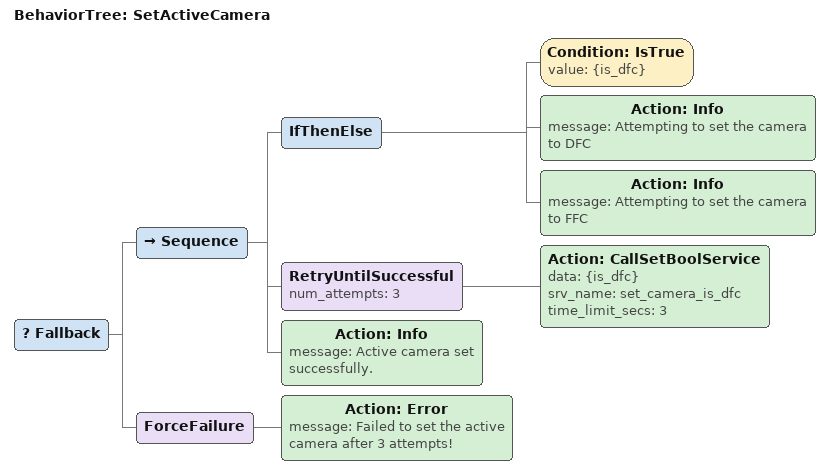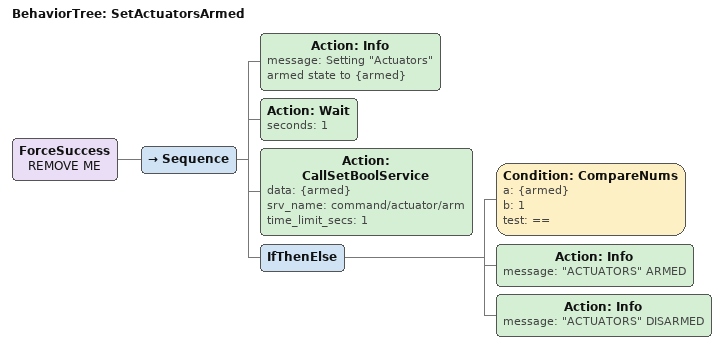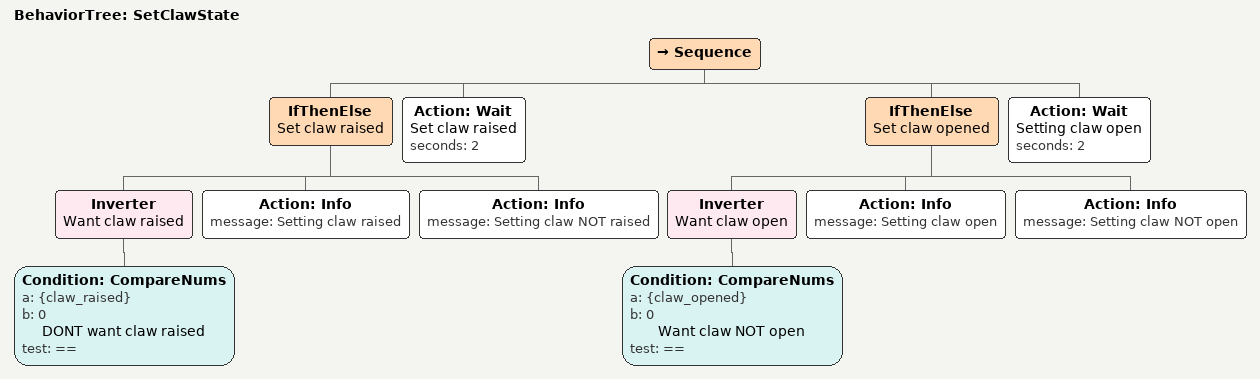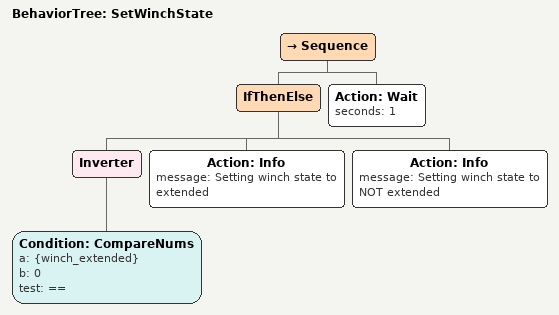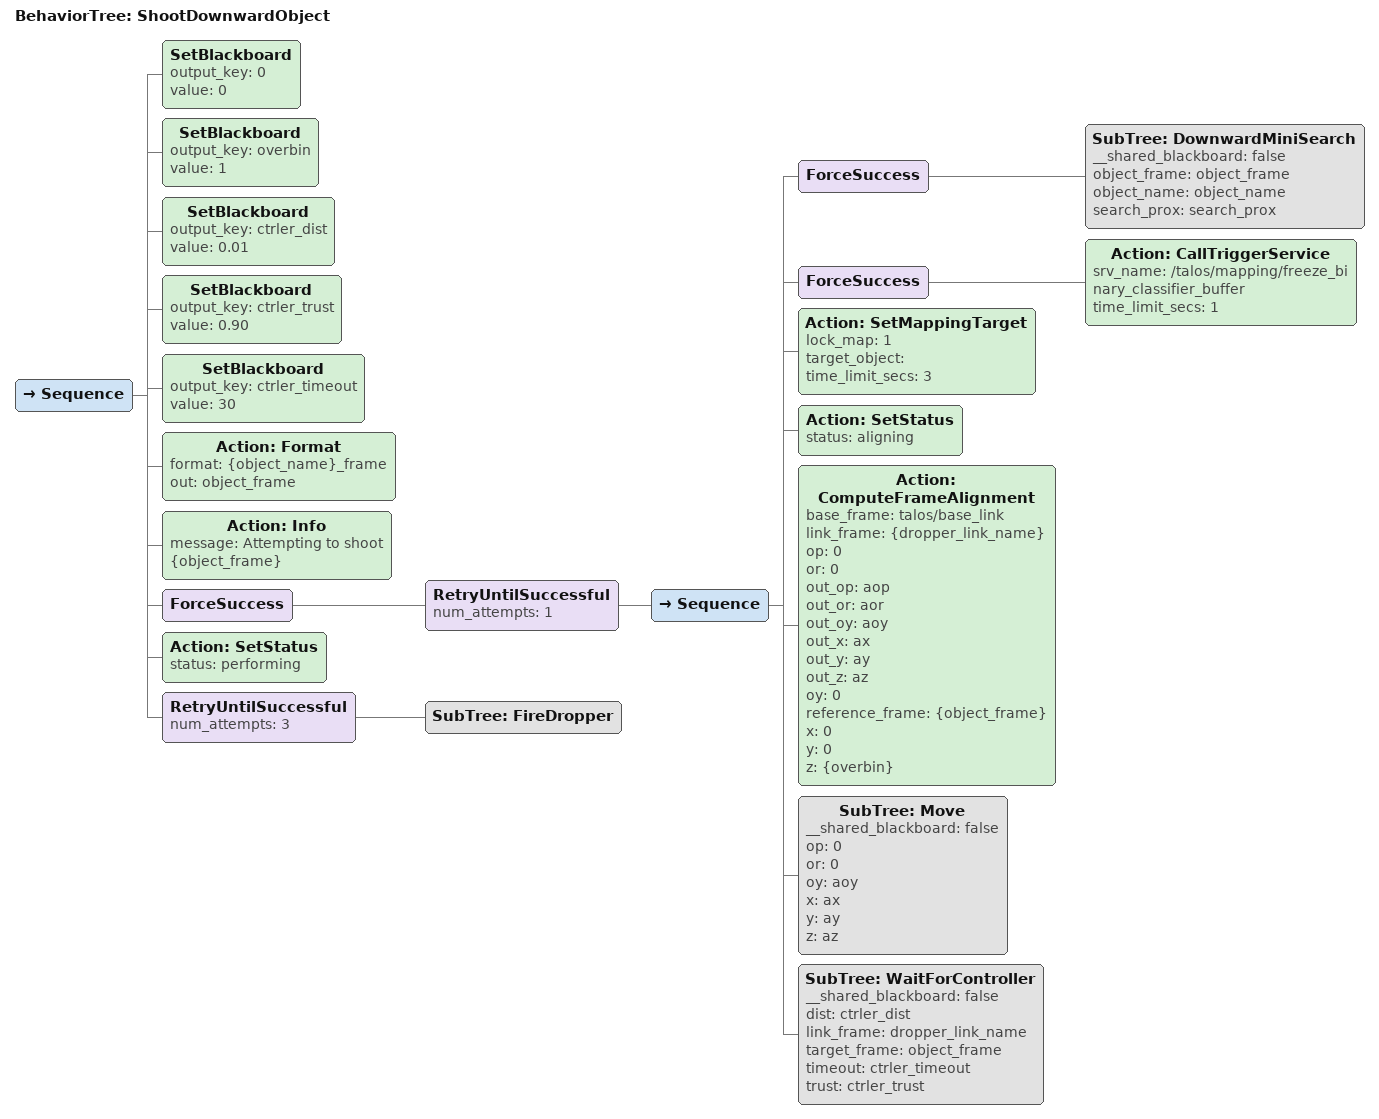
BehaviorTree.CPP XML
<BehaviorTree ID="SetActiveCamera">
    <Fallback>
        <Sequence>
            <IfThenElse>
                <Condition ID="IsTrue" value="{is_dfc}"/>
                <Action ID="Info" message="Attempting to set the camera to DFC"/>
                <Action ID="Info" message="Attempting to set the camera to FFC"/>
            </IfThenElse>
            <RetryUntilSuccessful num_attempts="3">
                <Action ID="CallSetBoolService" data="{is_dfc}" srv_name="set_camera_is_dfc" time_limit_secs="3"/>
            </RetryUntilSuccessful>
            <Action ID="Info" message="Active camera set successfully."/>
        </Sequence>
        <ForceFailure>
            <Action ID="Error" message="Failed to set the active camera after 3 attempts!"/>
        </ForceFailure>
    </Fallback>
</BehaviorTree>

<BehaviorTree ID="SetActuatorsArmed">
    <ForceSuccess name="REMOVE ME">
        <Sequence>
            <Action ID="Info" message="Setting &quot;Actuators&quot; armed state to {armed}"/>
            <Action ID="Wait" seconds="1"/>
            <Action ID="CallSetBoolService" data="{armed}" srv_name="command/actuator/arm" time_limit_secs="1"/>
            <IfThenElse>
                <Condition ID="CompareNums" a="{armed}" b="1" test="=="/>
                <Action ID="Info" message="&quot;ACTUATORS&quot; ARMED"/>
                <Action ID="Info" message="&quot;ACTUATORS&quot; DISARMED"/>
            </IfThenElse>
        </Sequence>
    </ForceSuccess>
</BehaviorTree>

<BehaviorTree ID="SetClawState">
    <Sequence>
        <IfThenElse name="Set claw raised">
            <Inverter name="Want claw raised">
                <Condition ID="CompareNums" a="{claw_raised}" b="0" name="DONT want claw raised" test="=="/>
            </Inverter>
            <Action ID="Info" message="Setting claw raised"/>
            <Action ID="Info" message="Setting claw NOT raised"/>
        </IfThenElse>
        <Action ID="Wait" name="Set claw raised" seconds="2"/>
        <IfThenElse name="Set claw opened">
            <Inverter name="Want claw open">
                <Condition ID="CompareNums" a="{claw_opened}" b="0" name="Want claw NOT open" test="=="/>
            </Inverter>
            <Action ID="Info" message="Setting claw open"/>
            <Action ID="Info" message="Setting claw NOT open"/>
        </IfThenElse>
        <Action ID="Wait" name="Setting claw open" seconds="2"/>
    </Sequence>
</BehaviorTree>

<BehaviorTree ID="SetWinchState">
    <Sequence>
        <IfThenElse>
            <Inverter>
                <Condition ID="CompareNums" a="{winch_extended}" b="0" test="=="/>
            </Inverter>
            <Action ID="Info" message="Setting winch state to extended"/>
            <Action ID="Info" message="Setting winch state to NOT extended"/>
        </IfThenElse>
        <Action ID="Wait" seconds="1"/>
    </Sequence>
</BehaviorTree>

<BehaviorTree ID="ShootDownwardObject">
    <Sequence>
        <SetBlackboard output_key="0" value="0"/>
        <SetBlackboard output_key="overbin" value="1"/>
        <SetBlackboard output_key="ctrler_dist" value="0.01"/>
        <SetBlackboard output_key="ctrler_trust" value="0.90"/>
        <SetBlackboard output_key="ctrler_timeout" value="30"/>
        <Action ID="Format" format="{object_name}_frame" out="object_frame"/>
        <Action ID="Info" message="Attempting to shoot {object_frame}"/>
        <ForceSuccess>
            <RetryUntilSuccessful num_attempts="1">
                <Sequence>
                    <ForceSuccess>
                        <SubTree ID="DownwardMiniSearch" __shared_blackboard="false" object_frame="object_frame" object_name="object_name" search_prox="search_prox"/>
                    </ForceSuccess>
                    <ForceSuccess>
                        <Action ID="CallTriggerService" srv_name="/talos/mapping/freeze_binary_classifier_buffer" time_limit_secs="1"/>
                    </ForceSuccess>
                    <Action ID="SetMappingTarget" lock_map="1" target_object="" time_limit_secs="3"/>
                    <Action ID="SetStatus" status="aligning"/>
                    <Action ID="ComputeFrameAlignment" base_frame="talos/base_link" link_frame="{dropper_link_name}" op="0" or="0" out_op="aop" out_or="aor" out_oy="aoy" out_x="ax" out_y="ay" out_z="az" oy="0" reference_frame="{object_frame}" x="0" y="0" z="{overbin}"/>
                    <SubTree ID="Move" __shared_blackboard="false" op="0" or="0" oy="aoy" x="ax" y="ay" z="az"/>
                    <SubTree ID="WaitForController" __shared_blackboard="false" dist="ctrler_dist" link_frame="dropper_link_name" target_frame="object_frame" timeout="ctrler_timeout" trust="ctrler_trust"/>
                </Sequence>
            </RetryUntilSuccessful>
        </ForceSuccess>
        <Action ID="SetStatus" status="performing"/>
        <RetryUntilSuccessful num_attempts="3">
            <SubTree ID="FireDropper"/>
        </RetryUntilSuccessful>
    </Sequence>
</BehaviorTree>
